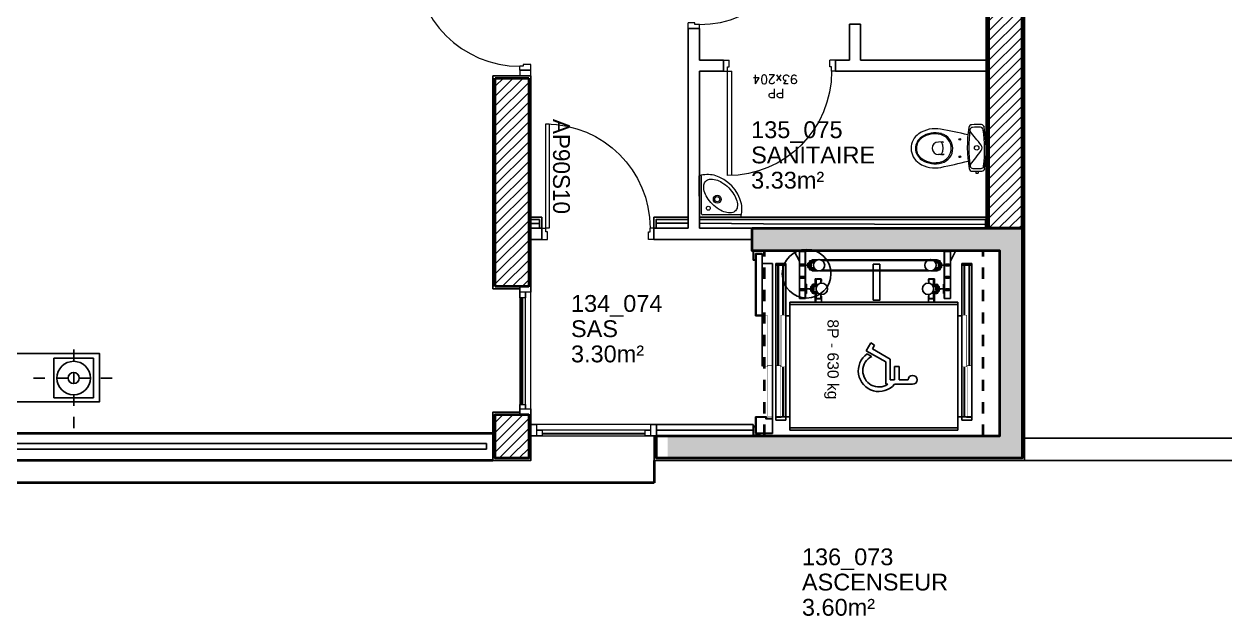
# Model space of a CAD drawing. Header units: millimetres. Extents: x -11 to 211, y -5 to 120.
# Drawn here: x 128.77 to 139.48, y 71.54 to 76.82 of the extents above; entities that cross this region are included whole.
import ezdxf
from ezdxf.enums import TextEntityAlignment as Align

# ---------------------------------------------------------------- set-up
doc = ezdxf.new("R2010")
doc.units = ezdxf.units.MM
doc.header["$LTSCALE"] = 0.1
doc.header["$MEASUREMENT"] = 0
for name, pattern in [('APD-RDC$0$CACHE2', [0.1875, 0.125, -0.0625]), ('AXES2', [1.125, 0.75, -0.125, 0.125, -0.125]), ('CONTINU', [0]), ('CONTINUA', [0])]:
    doc.linetypes.add(name, pattern=pattern)
doc.layers.get('0').update_dxf_attribs({"linetype": 'CONTINUOUS'})
for name, color, linetype in [('A-CIRC-VER', 32, 'CONTINUOUS'), ('A-FINITION-C', 7, 'CONTINUOUS'), ('A-METALLERIE', 24, 'CONTINUOUS'), ('A-SOL-V', 33, 'CONTINUOUS'), ('A-TRAME2', 224, 'AXES2'), ('A_ACCÈS', 7, 'CONTINUOUS'), ('A_ATTR_PORTE', 7, 'CONTINUOUS'), ('A_EQPM', 8, 'CONTINUOUS'), ('A_Etiqu_Local', 8, 'CONTINUOUS'), ('A_HACH_STRUC', 7, 'CONTINUOUS'), ('A_MUR_CLOIS', 7, 'CONTINU'), ('COTAS', 7, 'CONTINUA'), ('DIBUJO', 3, 'CONTINUA'), ('PLAN01', 7, 'CONTINUOUS')]:
    doc.layers.add(name, color=color, linetype=linetype)
for name, color, linetype, lineweight in [('A_CHASS', 4, 'CONTINU', 0), ('A_MURS_STRU', 7, 'CONTINU', 40), ('A_PORTE', 8, 'CONTINU', 0), ('A_SANI', 5, 'CONTINU', 0)]:
    doc.layers.add(name, color=color, linetype=linetype, lineweight=lineweight)
doc.styles.add('APD-RDC$0$Standard', font='arial.ttf')
doc.styles.add('Attribut', font='arial.ttf')
doc.styles.add('ROMANS8', font='romans8', dxfattribs={"height": 10})

# ---------------------------------------------------------------- blocks, each defined once
blk = doc.blocks.new('A$C50D95CFC')
for p, q in [((0, 0), (37, 0)), ((0, -37), (0, 0)), ((2, -37), (2, -3)), ((3, -2), (37, -2))]:
    blk.add_line(p, q)
blk.add_lwpolyline([(32.2, -5.7, -0.163539), (33.8, -9, -0.105918), (33.4, -14.7, -0.069511), (30.9, -20.2, -0.055728), (26.2, -26.2, -0.055728), (20.2, -30.9, -0.069511), (14.7, -33.4, -0.105918), (9, -33.8, -0.163539), (5.7, -32.2, -0.163539), (4, -28.8, -0.105918), (4.4, -23.2, -0.069511), (6.9, -17.6, -0.055728), (11.7, -11.7, -0.055728), (17.6, -6.9, -0.069511), (23.2, -4.4, -0.105918), (28.8, -4, -0.163539)], format="xyb", close=True)
for centre, radius in [((8, -8), 1.75), ((16, -16), 3.5), ((16, -16), 2.3)]:
    blk.add_circle(centre, radius)
for centre, radius, start, end in [((3, -3), 1, 90, 180), ((11, -7.3), 27, 347.2443, 15.6863), ((4.1, -4), 34.5, 283.1081, 344.428), ((7.3, -11), 27, 254.3137, 279.8616)]:
    blk.add_arc(centre, radius, start, end)
blk = doc.blocks.new('AP90S10')
for p, q in [((-0.035, 0.93), (-0.065, 0.93)), ((-0.065, 0.93), (-0.065, 0)), ((-0.035, 0), (-0.035, 0.93)), ((-1, 0), (-0.965, 0)), ((-1, 0), (-1, -0.1)), ((-0.965, -0.03), (-0.965, 0)), ((-0.065, 0), (-0.035, 0)), ((-0.035, -0.03), (-0.035, 0)), ((0, 0), (-0.035, 0)), ((0, 0), (0, -0.1)), ((-1, -0.1), (-0.95, -0.1)), ((-0.95, -0.03), (-0.965, -0.03)), ((-0.95, -0.1), (-0.95, -0.03)), ((-0.05, -0.03), (-0.035, -0.03)), ((-0.05, -0.1), (-0.05, -0.03)), ((0, -0.1), (-0.05, -0.1))]:
    blk.add_line(p, q)
blk.add_arc((-0.035, 0), 0.93, 90, 180)
blk = doc.blocks.new('APV100G')
blk.add_line((5, 15), (5, 98))
for points in [[(3.5, 103), (6.5, 103), (6.5, 98), (3.5, 98)], [(3.5, 15), (6.5, 15), (6.5, 10), (3.5, 10)]]:
    blk.add_lwpolyline(points, close=True)
ref = blk.add_blockref('AP90S10', (0, 10), dxfattribs=dict(xscale=-100, yscale=100, zscale=100, rotation=5.395683899678261e-11))
ref.add_attrib('CODE', 'AP90S10', (25, 20), dxfattribs={"layer": 'A_ATTR_PORTE', "height": 15, "rotation": 90, "flags": 4})
blk = doc.blocks.new('A_Etiqu_Local')
at = {"style": 'Attribut', "flags": 1}
for tag, p in [('CODE_HOPITAL', (-0.446, 1.632)), ('CODE_SITE', (-0.446, 1.407)), ('CODE_BATIMENT', (-0.446, 1.182)), ('CODE_SECTEUR', (-0.446, 0.957)), ('CODE_ETAGE', (-0.446, 0.732)), ('NOM_NORMALISE', (-0.446, -0.843)), ('SECTEUR_ACTIVITE', (-0.446, -1.068)), ('SOUS_SECTEUR_ACTIVITE', (-0.446, -1.293)), ('VOLUME', (-0.446, -1.518)), ('SERVICE', (-0.446, -1.743)), ('CODE_UG', (-0.446, -1.968)), ('CODE_UA', (-0.446, -2.193)), ('CODE_POLE', (-0.446, -2.418)), ('OCCUPANT_EXTERNE', (-0.446, -2.643)), ('DISPONIBILITE', (-0.446, -2.868)), ('ACCES_HANDICAPES', (-0.446, -3.093)), ('NATURE_SOL', (-0.446, -3.318)), ('RISQUE_LABORATOIRE', (-0.446, -3.543)), ('AMIANTE', (-0.446, -3.768))]:
    blk.add_attdef(tag, p, '', height=0.15, dxfattribs=at)
at = {"layer": 'A_Etiqu_Local', "style": 'Attribut'}
for tag, p in [('CODE_PIECE', (-0.446, 0.282)), ('NOM_USAGE', (-0.446, 0.057)), ('SURFACE', (-0.446, -0.168))]:
    blk.add_attdef(tag, p, '', height=0.15, dxfattribs=at)
blk = doc.blocks.new('ACEITERC')
for p, q in [((-39, 44), (-39, 9)), ((-39, 20), (-22, 20)), ((-37, 11), (-22, 19)), ((-32, 37), (-32, 32)), ((-22, -19), (-22, 31)), ((-13, -19), (-13, 6)), ((-13, 6), (13, 6)), ((-5, 0), (0, 0)), ((-5, -23), (-5, 0)), ((5, 0), (0, 0)), ((5, -23), (5, 0)), ((13, -19), (13, 6)), ((22, -19), (22, 31)), ((22, 20), (39, 20)), ((37, 11), (22, 19)), ((31, 37), (31, 32)), ((39, 9), (39, 44)), ((-39, -4), (-39, -10)), ((-39, -10), (-36, -10)), ((-38, -5), (-22, -19)), ((-36, -7), (-36, -10)), ((-22, -19), (-13, -19)), ((-20, -19), (-20, -23)), ((-20, -23), (-5, -23)), ((20, -23), (5, -23)), ((13, -19), (22, -19)), ((20, -19), (20, -23)), ((38, -5), (22, -19)), ((36, -7), (36, -10)), ((36, -10), (39, -10)), ((39, -10), (39, -4))]:
    blk.add_line(p, q)
for centre in [(-32, 1), (31, 1)]:
    blk.add_circle(centre, 3)
for centre, radius, start, end in [((-32, 3), 9.83, 124.0505, 230.8458), ((-25, 32), 6.5, 180, 292.6199), ((25, 32), 6.5, 247.3801, 0), ((31, 3), 9.83, 309.1542, 55.9495)]:
    blk.add_arc(centre, radius, start, end)
at = {"layer": 'COTAS'}
blk.add_circle((0, 76), 50.6, dxfattribs=at)
blk = doc.blocks.new('BATI-10')
for p, q in [((0, 0.1), (0, 0)), ((0, 0.1), (0.035, 0.1)), ((0, 0), (0.05, 0)), ((0.035, 0.1), (0.035, 0.06)), ((0.035, 0.06), (0.05, 0.06)), ((0.05, 0.06), (0.05, 0))]:
    blk.add_line(p, q)
blk = doc.blocks.new('P90-bt10')
for p, q in [((0.035, 1.03), (0.035, 0.1)), ((0.075, 1.029), (0.075, 0.1)), ((0.035, 0.1), (0.075, 0.1))]:
    blk.add_line(p, q)
blk.add_arc((0.035, 0.1), 0.93, 0, 90)
blk.add_blockref('BATI-10', (0, 0))
at = {"xscale": -1}
blk.add_blockref('BATI-10', (1, 0), dxfattribs=at)
at = {"style": 'ROMANS8'}
for tag, p in [('DEF', (0.47, 0.256)), ('DIM', (0.461, 0.134))]:
    blk.add_attdef(tag, text='', height=0.08, dxfattribs=at).set_placement(p, align=Align.CENTER)

msp = doc.modelspace()

# ---------------------------------------------------------------- hatches: boundary and pattern name
at = {"layer": 'A_HACH_STRUC'}
h = msp.add_hatch(dxfattribs=at)
h.set_pattern_fill('ANSI31', color=8, scale=0.5, angle=359.76959, style=0)
h.paths.add_polyline_path([(137.369, 78.73), (137.669, 78.73), (137.669, 74.998), (137.369, 74.998)])
h = msp.add_hatch(dxfattribs=at)
h.set_pattern_fill('ANSI31', color=8, scale=0.5, angle=359.76959, style=0)
h.paths.add_polyline_path([(133.118, 76.338), (132.968, 76.338), (132.968, 74.948), (133.118, 74.948)])
h.paths.add_polyline_path([(133.268, 76.338), (133.118, 76.338), (133.118, 74.948), (133.268, 74.948)])
h.paths.add_polyline_path([(133.268, 74.948), (133.118, 74.948), (133.118, 74.479), (133.268, 74.479)])
h.paths.add_polyline_path([(133.118, 74.948), (132.968, 74.948), (132.968, 74.479), (133.118, 74.479)])
h = msp.add_hatch(dxfattribs=at)
h.set_pattern_fill('AR-CONC', color=8, scale=0.017, angle=359.0259, style=0)
h.set_pattern_definition([(50, (59.85347, -126.78309), (0.12193423, -0.010667863), [0.01275, -0.14025]), (355, (59.85347, -126.78309), (-0.02358773, 0.12787266), [0.0102, -0.1122]), (100.4514, (59.86363, -126.78398), (0.098346595, 0.11720472), [0.01083583, -0.11919416]), (46.1842, (59.85347, -126.74909), (0.18143098, -0.02813823), [0.019125, -0.210375]), (96.6356, (59.86859, -126.75144), (0.15889266, 0.16560004), [0.01625375, -0.17879121]), (351.1842, (59.85347, -126.7491), (0.15889253, 0.16560016), [0.0153, -0.1683]), (21, (59.87047, -126.75759), (0.1014742, -0.06844521), [0.01275, -0.14025]), (326, (59.87047, -126.75759), (0.04136361, 0.12327551), [0.0102, -0.1122]), (71.4514, (59.87892, -126.7633), (0.14283785, 0.054830184), [0.01083583, -0.11919416]), (37.5, (59.853467, -126.78309), (0.002067175, 0.056591955), [0, -0.11084, 0, -0.1139, 0, -0.112625]), (7.5, (59.853467, -126.78309), (0.044721821, 0.067049991), [0, -0.06494, 0, -0.10829, 0, -0.042925]), (327.5, (59.815557, -126.78309), (0.090749814, -0.003834328), [0, -0.0425, 0, -0.1326, 0, -0.17595]), (317.5, (59.79856, -126.78309), (0.09914165, 0.017017847), [0, -0.05525, 0, -0.08806, 0, -0.12495])])
h.paths.add_polyline_path([(135.261, 74.998), (137.669, 74.998), (137.669, 72.948), (134.508, 72.948), (134.508, 73.148), (137.469, 73.148), (137.469, 74.798), (135.261, 74.798)])
h = msp.add_hatch(dxfattribs=at)
h.set_pattern_fill('ANSI31', color=8, scale=0.5, angle=-0.9741, style=0)
h.set_pattern_definition([(45, (321.90145, 63.67961), (-0.044194174, 0.044194174), [])])
h.paths.add_polyline_path([(133.268, 73.339), (133.118, 73.339), (133.118, 73.048), (133.268, 73.048)])
h.paths.add_polyline_path([(133.118, 73.339), (132.968, 73.339), (132.968, 73.048), (133.118, 73.048)])
h.paths.add_polyline_path([(133.118, 73.048), (132.968, 73.048), (132.968, 72.948), (133.118, 72.948)])
h.paths.add_polyline_path([(133.268, 73.048), (133.118, 73.048), (133.118, 72.948), (133.268, 72.948)])

# ---------------------------------------------------------------- linework, layer by layer
at = {"layer": 'A-CIRC-VER', "color": 8}
for p, q in [((136.833, 74.798), (136.741, 74.798)), ((135.269, 73.233), (135.269, 73.148))]:
    msp.add_line(p, q, dxfattribs=at)
at = {"layer": 'A-FINITION-C', "color": 8}
for p, q in [((137.689, 72.928), (137.689, 78.75)), ((132.948, 76.358), (133.288, 76.358)), ((132.948, 74.459), (132.948, 76.358)), ((133.288, 76.358), (133.288, 74.479)), ((133.385, 75.098), (133.288, 75.098)), ((133.385, 74.998), (133.385, 75.098)), ((134.385, 75.098), (134.69, 75.098)), ((134.385, 74.998), (134.385, 75.098)), ((134.79, 75.098), (135.361, 75.098)), ((135.361, 75.098), (137.349, 75.098)), ((133.385, 74.998), (133.288, 74.998)), ((133.188, 74.459), (132.948, 74.459)), ((134.388, 72.928), (134.388, 73.148)), ((137.689, 72.928), (134.388, 72.928))]:
    msp.add_line(p, q, dxfattribs=at)
for points in [[(137.349, 78.73), (137.349, 74.998)], [(133.288, 73.339), (133.288, 72.928), (132.948, 72.928), (132.948, 73.359), (133.188, 73.359)]]:
    msp.add_lwpolyline(points, dxfattribs=at)
at = {"layer": 'A-METALLERIE', "color": 8}
for p, q in [((115.885, 73.079), (132.89, 73.079)), ((132.89, 73.079), (132.89, 73.029)), ((115.885, 73.029), (132.89, 73.029))]:
    msp.add_line(p, q, dxfattribs=at)
for radius in [0.149, 0.05]:
    msp.add_circle((129.209, 73.663), radius, dxfattribs=at)
at = {"layer": 'A-SOL-V', "color": 8}
for points in [[(145.075, 74.997), (139.78, 74.998), (139.78, 73.128), (137.689, 73.128)], [(145.075, 74.798), (139.98, 74.798), (139.98, 72.928), (137.689, 72.928)]]:
    msp.add_lwpolyline(points, dxfattribs=at)
msp.add_lwpolyline([(129.385, 73.487), (129.033, 73.487), (129.033, 73.839), (129.385, 73.839)], close=True, dxfattribs=at)
at = {"layer": 'A-TRAME2', "color": 8, "linetype": 'AXES2', "ltscale": 0.1}
for p, q in [((129.211, 73.916), (129.211, 73.217)), ((128.852, 73.663), (129.628, 73.663))]:
    msp.add_line(p, q, dxfattribs=at)
at = {"layer": 'A_ACCÈS', "color": 8}
for p, q in [((135.269, 74.713), (135.269, 74.798)), ((135.334, 74.793), (135.274, 74.793)), ((135.274, 74.718), (135.274, 74.793)), ((135.351, 74.773), (135.291, 74.773)), ((135.291, 74.773), (135.291, 74.218)), ((135.334, 74.793), (135.334, 74.798)), ((135.351, 73.768), (135.351, 74.773)), ((135.738, 74.791), (135.683, 74.791)), ((135.683, 74.371), (135.683, 74.791)), ((135.686, 74.791), (135.686, 74.793)), ((135.702, 74.793), (135.702, 74.791)), ((135.72, 74.791), (135.72, 74.793)), ((135.734, 74.371), (135.734, 74.791)), ((135.738, 74.371), (135.738, 74.791)), ((136.974, 74.791), (137.029, 74.791)), ((136.974, 74.371), (136.974, 74.791)), ((136.978, 74.371), (136.978, 74.791)), ((137.026, 74.791), (137.026, 74.793)), ((137.029, 74.371), (137.029, 74.791)), ((135.291, 74.713), (135.269, 74.713)), ((135.291, 74.718), (135.274, 74.718)), ((135.351, 74.768), (135.296, 74.768)), ((135.296, 74.768), (135.296, 74.223)), ((135.351, 74.683), (135.441, 74.683)), ((135.441, 74.683), (135.441, 73.168)), ((135.471, 74.683), (135.561, 74.683)), ((135.471, 73.288), (135.471, 74.683)), ((135.491, 73.773), (135.491, 74.668)), ((135.495, 73.773), (135.495, 74.668)), ((135.536, 74.223), (135.536, 74.668)), ((135.54, 74.223), (135.54, 74.668)), ((135.561, 74.683), (135.561, 73.288)), ((135.737, 74.668), (135.782, 74.668)), ((135.789, 74.708), (135.796, 74.718)), ((135.796, 74.707), (135.796, 74.718)), ((135.796, 74.718), (135.851, 74.718)), ((135.802, 74.707), (135.802, 74.712)), ((135.802, 74.712), (135.833, 74.712)), ((135.866, 74.718), (136.914, 74.718)), ((135.883, 74.712), (136.914, 74.712)), ((136.908, 74.707), (136.908, 74.712)), ((136.914, 74.707), (136.914, 74.718)), ((136.921, 74.708), (136.914, 74.718)), ((136.973, 74.668), (136.928, 74.668)), ((137.221, 74.683), (137.131, 74.683)), ((137.131, 74.683), (137.131, 73.288)), ((137.151, 74.223), (137.151, 74.668)), ((137.155, 74.223), (137.155, 74.668)), ((137.196, 73.773), (137.196, 74.668)), ((137.2, 73.773), (137.2, 74.668)), ((137.221, 73.288), (137.221, 74.683)), ((135.789, 74.628), (135.796, 74.618)), ((135.796, 74.618), (135.796, 74.629)), ((135.796, 74.618), (135.851, 74.618)), ((135.802, 74.624), (135.802, 74.629)), ((135.802, 74.624), (135.833, 74.624)), ((135.866, 74.618), (136.844, 74.618)), ((135.883, 74.624), (136.827, 74.624)), ((136.914, 74.618), (136.859, 74.618)), ((136.908, 74.624), (136.877, 74.624)), ((136.908, 74.624), (136.908, 74.629)), ((136.914, 74.618), (136.914, 74.629)), ((136.921, 74.628), (136.914, 74.618)), ((135.745, 74.417), (135.745, 74.499)), ((135.745, 74.458), (135.772, 74.458)), ((135.772, 74.454), (135.772, 74.463)), ((135.772, 74.454), (135.806, 74.454)), ((135.824, 74.548), (135.824, 74.497)), ((135.824, 74.548), (135.829, 74.548)), ((135.829, 74.548), (135.829, 74.497)), ((135.833, 74.54), (135.833, 74.497)), ((135.837, 74.548), (135.871, 74.548)), ((135.837, 74.544), (135.871, 74.544)), ((135.875, 74.54), (135.875, 74.508)), ((135.875, 74.523), (135.879, 74.523)), ((135.879, 74.54), (135.879, 74.523)), ((136.833, 74.54), (136.833, 74.523)), ((136.837, 74.523), (136.833, 74.523)), ((136.837, 74.54), (136.837, 74.508)), ((136.875, 74.548), (136.841, 74.548)), ((136.875, 74.544), (136.841, 74.544)), ((136.879, 74.54), (136.879, 74.497)), ((136.888, 74.548), (136.883, 74.548)), ((136.883, 74.548), (136.883, 74.497)), ((136.888, 74.548), (136.888, 74.497)), ((136.94, 74.454), (136.906, 74.454)), ((136.94, 74.454), (136.94, 74.463)), ((136.967, 74.458), (136.94, 74.458)), ((136.967, 74.417), (136.967, 74.499)), ((136.974, 74.499), (136.967, 74.499)), ((135.683, 74.371), (135.738, 74.371)), ((135.824, 74.419), (135.824, 74.338)), ((135.829, 74.419), (135.829, 74.338)), ((135.829, 74.368), (135.879, 74.368)), ((135.833, 74.419), (135.833, 74.376)), ((135.837, 74.372), (135.871, 74.372)), ((135.875, 74.408), (135.875, 74.376)), ((135.875, 74.393), (135.879, 74.393)), ((135.879, 74.393), (135.879, 74.376)), ((135.879, 74.368), (135.879, 74.338)), ((136.837, 74.393), (136.833, 74.393)), ((136.833, 74.393), (136.833, 74.376)), ((136.883, 74.368), (136.833, 74.368)), ((136.833, 74.368), (136.833, 74.338)), ((136.837, 74.408), (136.837, 74.376)), ((136.875, 74.372), (136.841, 74.372)), ((136.879, 74.419), (136.879, 74.376)), ((136.883, 74.419), (136.883, 74.338)), ((136.888, 74.419), (136.888, 74.338)), ((137.029, 74.371), (136.974, 74.371)), ((135.596, 73.198), (135.596, 74.338)), ((137.096, 74.338), (135.596, 74.338)), ((135.596, 74.318), (137.096, 74.318)), ((137.096, 73.198), (137.096, 74.338)), ((135.351, 74.218), (135.291, 74.218)), ((135.351, 74.223), (135.296, 74.223)), ((135.561, 74.218), (135.596, 74.218)), ((137.131, 74.218), (137.096, 74.218)), ((136.279, 73.907), (136.319, 73.976)), ((136.319, 73.976), (136.353, 73.956)), ((136.333, 73.922), (136.353, 73.956)), ((136.492, 73.83), (136.333, 73.922)), ((136.452, 73.807), (136.279, 73.907)), ((136.327, 73.856), (136.287, 73.879)), ((136.492, 73.647), (136.492, 73.83)), ((135.536, 73.318), (135.536, 73.763)), ((135.54, 73.318), (135.54, 73.763)), ((136.452, 73.607), (136.452, 73.807)), ((136.532, 73.647), (136.532, 73.767)), ((136.532, 73.767), (136.572, 73.767)), ((136.572, 73.647), (136.572, 73.767)), ((137.151, 73.318), (137.151, 73.763)), ((137.155, 73.318), (137.155, 73.763)), ((136.452, 73.607), (136.472, 73.607)), ((136.492, 73.647), (136.532, 73.647)), ((136.532, 73.607), (136.692, 73.607)), ((136.572, 73.647), (136.652, 73.647)), ((135.389, 73.318), (135.291, 73.318)), ((135.291, 73.318), (135.291, 73.168)), ((135.296, 73.313), (135.296, 73.173)), ((135.471, 73.313), (135.52, 73.313)), ((135.561, 73.288), (135.471, 73.288)), ((135.52, 73.313), (135.52, 73.318)), ((135.52, 73.318), (135.596, 73.318)), ((137.096, 73.318), (137.172, 73.318)), ((137.131, 73.288), (137.221, 73.288)), ((137.172, 73.313), (137.172, 73.318)), ((137.221, 73.313), (137.172, 73.313)), ((135.291, 73.233), (135.269, 73.233)), ((135.291, 73.228), (135.274, 73.228)), ((135.274, 73.228), (135.274, 73.153)), ((135.441, 73.168), (135.291, 73.168)), ((135.441, 73.173), (135.296, 73.173)), ((137.096, 73.218), (135.596, 73.218)), ((135.596, 73.198), (137.096, 73.198)), ((135.334, 73.153), (135.274, 73.153))]:
    msp.add_line(p, q, dxfattribs=at)
at = {"layer": 'A_ACCÈS', "color": 8, "linetype": 'Continuous'}
for p, q in [((135.561, 74.668), (135.471, 74.668)), ((137.131, 74.668), (137.221, 74.668))]:
    msp.add_line(p, q, dxfattribs=at)
at = {"layer": 'A_ACCÈS', "color": 8}
for points in [[(135.866, 74.793), (135.866, 74.798), (135.636, 74.798), (135.636, 74.793), (135.866, 74.793)], [(135.636, 74.793), (135.683, 74.706)], [(137.076, 74.793), (136.846, 74.793), (136.846, 74.798), (137.076, 74.798), (137.076, 74.793)], [(137.076, 74.793), (137.029, 74.706)], [(135.296, 73.313), (135.384, 73.313), (135.384, 73.298), (135.441, 73.298)], [(135.441, 73.303), (135.389, 73.303), (135.389, 73.318)]]:
    msp.add_lwpolyline(points, dxfattribs=at)
for points in [[(135.722, 74.677), (135.694, 74.677, 1), (135.694, 74.664), (135.722, 74.664, 1)], [(136.99, 74.677), (137.018, 74.677, -1), (137.018, 74.664), (136.99, 74.664, -1)], [(135.722, 74.567), (135.694, 74.567, 1), (135.694, 74.554), (135.722, 74.554, 1)], [(136.99, 74.567), (137.018, 74.567, -1), (137.018, 74.554), (136.99, 74.554, -1)], [(135.722, 74.457), (135.694, 74.457, 1), (135.694, 74.444), (135.722, 74.444, 1)], [(136.99, 74.457), (137.018, 74.457, -1), (137.018, 74.444), (136.99, 74.444, -1)]]:
    msp.add_lwpolyline(points, format="xyb", close=True, dxfattribs=at)
msp.add_lwpolyline([(136.401, 74.678), (136.341, 74.678), (136.341, 74.358), (136.401, 74.358)], close=True, dxfattribs=at)
at = {"layer": 'A_ACCÈS', "color": 8, "const_width": 0.004}
for points in [[(135.394, 74.223), (135.394, 73.763), (135.356, 73.763), (135.356, 74.223), (135.394, 74.223)], [(135.518, 74.223), (135.518, 73.763), (135.559, 73.763), (135.559, 74.223), (135.518, 74.223)], [(137.174, 74.223), (137.174, 73.763), (137.133, 73.763), (137.133, 74.223), (137.174, 74.223)], [(135.436, 73.773), (135.398, 73.773), (135.398, 73.323), (135.436, 73.323), (135.436, 73.773)], [(135.476, 73.773), (135.514, 73.773), (135.514, 73.323), (135.476, 73.323), (135.476, 73.773)], [(137.216, 73.773), (137.178, 73.773), (137.178, 73.323), (137.216, 73.323), (137.216, 73.773)]]:
    msp.add_lwpolyline(points, dxfattribs=at)
at = {"layer": 'A_ACCÈS', "color": 8}
for centre, radius, start, end in [((135.837, 74.54), 0.008, 90, 180), ((135.837, 74.54), 0.004, 90, 180), ((135.871, 74.54), 0.008, 0, 90), ((135.871, 74.54), 0.004, 0, 90), ((136.841, 74.54), 0.008, 90, 180), ((136.841, 74.54), 0.004, 90, 180), ((136.875, 74.54), 0.008, 0, 90), ((136.875, 74.54), 0.004, 0, 90), ((135.837, 74.376), 0.008, 180, 270), ((135.837, 74.376), 0.004, 180, 270), ((135.871, 74.376), 0.004, 270, 0), ((135.871, 74.376), 0.008, 270, 0), ((136.841, 74.376), 0.008, 180, 270), ((136.841, 74.376), 0.004, 180, 270), ((136.875, 74.376), 0.008, 270, 0), ((136.875, 74.376), 0.004, 270, 0), ((136.392, 73.727), 0.184, 124.5345, 319.3987), ((136.392, 73.727), 0.144, 116.6961, 303.7904), ((136.692, 73.647), 0.04, 270, 180)]:
    msp.add_arc(centre, radius, start, end, dxfattribs=at)
for points in [[(135.738, 74.417), (135.745, 74.417), (135.738, 74.499), (135.745, 74.499)], [(135.745, 74.456), (135.779, 74.456), (135.745, 74.46), (135.779, 74.46)], [(135.772, 74.454), (135.806, 74.454), (135.772, 74.463), (135.806, 74.463)], [(136.94, 74.454), (136.906, 74.454), (136.94, 74.463), (136.906, 74.463)], [(136.967, 74.456), (136.933, 74.456), (136.967, 74.46), (136.933, 74.46)], [(136.974, 74.417), (136.967, 74.417), (136.974, 74.499), (136.967, 74.499)]]:
    msp.add_solid(points, dxfattribs=at)
for points in [[(135.743, 74.691), (135.737, 74.691), (135.743, 74.646), (135.737, 74.646)], [(135.782, 74.666), (135.782, 74.671), (135.743, 74.666), (135.743, 74.671)], [(136.928, 74.666), (136.928, 74.671), (136.967, 74.666), (136.967, 74.671)], [(136.967, 74.691), (136.973, 74.691), (136.967, 74.646), (136.973, 74.646)]]:
    msp.add_trace(points, dxfattribs=at)
at = {"layer": 'A_CHASS', "color": 8}
for p, q in [((133.188, 73.339), (133.188, 73.427)), ((133.388, 73.148), (133.288, 73.148))]:
    msp.add_line(p, q, dxfattribs=at)
for points in [[(133.188, 76.408), (133.188, 76.358), (133.288, 76.358), (133.288, 76.408)], [(133.288, 73.339), (133.288, 74.479), (133.188, 74.479), (133.188, 73.339)]]:
    msp.add_lwpolyline(points, close=True, dxfattribs=at)
for points in [[(133.288, 74.479), (133.288, 74.429), (133.188, 74.429)], [(133.188, 74.379), (133.188, 74.479)], [(133.238, 74.429), (133.238, 74.379), (133.188, 74.379)], [(133.188, 74.429), (133.188, 73.389)], [(133.203, 73.427), (133.203, 74.379)], [(133.213, 74.379), (133.213, 73.427)], [(133.238, 73.389), (133.238, 74.429)], [(133.188, 73.427), (133.238, 73.427), (133.238, 73.389)], [(133.188, 73.389), (133.288, 73.389), (133.288, 73.339)], [(134.408, 73.248), (133.288, 73.248), (133.288, 73.148), (134.408, 73.148)], [(133.288, 73.248), (133.338, 73.248), (133.338, 73.148)], [(133.338, 73.198), (133.388, 73.198), (133.388, 73.148)], [(134.358, 73.198), (133.338, 73.198)], [(133.388, 73.173), (134.308, 73.173)], [(134.408, 73.148), (134.308, 73.148), (134.308, 73.198), (134.358, 73.198)], [(134.358, 73.148), (134.358, 73.248), (134.408, 73.248), (134.408, 73.148)], [(133.338, 73.148), (134.358, 73.148)], [(134.308, 73.163), (133.388, 73.163)]]:
    msp.add_lwpolyline(points, dxfattribs=at)
at = {"layer": 'A_EQPM', "color": 8}
msp.add_lwpolyline([(128.022, 73.883), (129.438, 73.883), (129.438, 73.45), (128.022, 73.45)], close=True, dxfattribs=at)
at = {"layer": 'A_MUR_CLOIS', "color": 8}
for p, q in [((136.128, 76.498), (136.128, 76.819)), ((136.128, 76.819), (136.228, 76.819)), ((136.228, 76.498), (136.228, 76.819)), ((134.69, 76.78), (134.79, 76.78)), ((134.69, 76.78), (134.69, 74.998)), ((134.79, 76.498), (134.79, 76.78)), ((134.79, 76.498), (135.005, 76.498)), ((135.005, 76.498), (135.005, 76.398)), ((136.005, 76.498), (136.128, 76.498)), ((136.005, 76.498), (136.005, 76.398)), ((136.228, 76.498), (137.349, 76.498)), ((135.005, 76.398), (134.79, 76.398)), ((134.79, 74.998), (134.79, 76.398)), ((137.349, 76.398), (136.005, 76.398)), ((133.365, 75.078), (133.288, 75.078)), ((133.365, 74.998), (133.365, 75.078)), ((134.69, 74.998), (134.385, 74.998)), ((134.385, 74.898), (134.385, 74.998)), ((135.266, 74.998), (134.79, 74.998)), ((135.266, 74.898), (134.385, 74.898)), ((134.408, 73.148), (134.408, 73.248)), ((134.408, 73.248), (135.269, 73.248)), ((135.269, 73.148), (135.269, 73.248))]:
    msp.add_line(p, q, dxfattribs=at)
at = {"layer": 'A_MUR_CLOIS', "color": 8, "ltscale": 0.08}
for p, q in [((133.365, 75.04), (133.288, 75.04)), ((134.405, 75.045), (134.69, 75.044)), ((134.79, 75.044), (135.361, 75.039)), ((135.361, 75.039), (137.341, 75.032))]:
    msp.add_line(p, q, dxfattribs=at)
at = {"layer": 'A_MUR_CLOIS', "color": 8, "ltscale": 0.1}
msp.add_line((134.408, 73.198), (135.274, 73.198), dxfattribs=at)
at = {"layer": 'A_MUR_CLOIS', "color": 8}
msp.add_lwpolyline([(133.385, 74.898), (133.288, 74.898), (133.288, 74.998), (133.385, 74.998)], close=True, dxfattribs=at)
for points in [[(134.405, 74.998), (134.405, 75.078), (134.69, 75.078)], [(134.79, 75.078), (135.361, 75.078)], [(135.361, 75.078), (137.341, 75.078), (137.341, 74.998), (135.361, 74.998)]]:
    msp.add_lwpolyline(points, dxfattribs=at)
at = {"layer": 'A_MURS_STRU', "color": 8}
for p, q in [((137.669, 78.73), (137.669, 72.948)), ((132.968, 74.479), (132.968, 76.338)), ((132.968, 76.338), (133.268, 76.338)), ((133.268, 76.338), (133.268, 74.479)), ((135.261, 74.998), (137.669, 74.998)), ((137.469, 73.148), (137.469, 74.798)), ((133.268, 74.479), (132.968, 74.479)), ((132.948, 73.168), (115.885, 73.168)), ((134.408, 72.948), (134.408, 73.148)), ((132.948, 72.928), (115.645, 72.928)), ((134.388, 72.928), (134.388, 72.728)), ((134.388, 72.728), (115.445, 72.728))]:
    msp.add_line(p, q, dxfattribs=at)
at = {"layer": 'A_MURS_STRU', "color": 8, "linetype": 'APD-RDC$0$CACHE2', "ltscale": 0.5}
for p, q in [((135.371, 73.148), (135.371, 74.798)), ((137.321, 73.148), (137.321, 74.798))]:
    msp.add_line(p, q, dxfattribs=at)
at = {"layer": 'A_MURS_STRU', "color": 8}
for points in [[(137.369, 74.998), (137.669, 74.998), (137.669, 78.73), (137.369, 78.73), (137.369, 74.998)], [(137.669, 74.998), (137.369, 74.998), (137.369, 78.73)], [(133.268, 73.339), (133.268, 72.948), (132.968, 72.948), (132.968, 73.339), (133.268, 73.339)]]:
    msp.add_lwpolyline(points, dxfattribs=at)
msp.add_lwpolyline([(135.261, 74.998), (137.669, 74.998), (137.669, 72.948), (134.408, 72.948), (134.408, 73.148), (137.469, 73.148), (137.469, 74.798), (135.261, 74.798)], close=True, dxfattribs=at)
at = {"layer": 'A_SANI', "color": 8}
for p, q in [((136.955, 75.768), (136.923, 75.767)), ((136.956, 75.656), (136.924, 75.655)), ((137.256, 75.506), (137.257, 75.489)), ((137.257, 75.489), (137.277, 75.489)), ((137.276, 75.506), (137.277, 75.489))]:
    msp.add_line(p, q, dxfattribs=at)
for centre, radius in [((137.113, 75.791), 0.0075), ((137.114, 75.636), 0.0075), ((137.264, 75.715), 0.02)]:
    msp.add_circle(centre, radius, dxfattribs=at)
for centre, radius, start, end in [((136.894, 75.626), 0.26, 79.5586, 124.1195), ((136.894, 75.629), 0.22, 75.3484, 124.3402), ((136.035, 70.965), 5, 76.7044, 79.5586), ((138.276, 75.725), 1.096, 170.9222, 190.222), ((138.276, 75.725), 1.083, 171.9447, 189.1907), ((137.222, 75.893), 0.0285, 93.7977, 170.9222), ((137.228, 75.873), 0.025, 93.3734, 171.9447), ((133.342, 72.688), 5, 37.6117, 39.4174), ((137.27, 75.17), 0.753, 87.3267, 93.7932), ((137.27, 75.17), 0.729, 87.7509, 93.3734), ((137.297, 75.874), 0.025, 9.1797, 87.7509), ((137.304, 75.894), 0.0285, 10.2022, 87.3267), ((136.252, 75.705), 1.083, 351.9447, 9.1567), ((136.252, 75.705), 1.096, 350.9222, 10.188), ((136.837, 75.711), 0.158, 124.1195, 237.0326), ((136.839, 75.711), 0.121, 124.3402, 236.8035), ((136.839, 75.711), 0.113, 124.3402, 236.8035), ((136.891, 75.635), 0.205, 75.3484, 124.3402), ((136.923, 75.711), 0.0561, 90.5622, 270.5622), ((136.911, 75.711), 0.126, 285.7759, 75.3333), ((136.943, 75.758), 0.01, 25.2254, 90.5622), ((136.916, 75.711), 0.135, 285.7759, 75.3333), ((136.843, 75.711), 0.121, 335.8989, 25.1995), ((136.955, 75.738), 0.03, 55.2804, 90.5622), ((137.272, 75.715), 0.04, 322.6098, 38.4921), ((136.944, 75.665), 0.01, 270.5622, 335.8989), ((136.955, 75.686), 0.03, 270.5622, 305.844), ((133.284, 78.664), 5, 321.7069, 323.5127), ((136.892, 75.796), 0.26, 237.0049, 281.5657), ((136.893, 75.793), 0.22, 236.7841, 285.7759), ((136.89, 75.788), 0.205, 236.7841, 285.7759), ((135.942, 80.44), 5, 281.5657, 284.4199), ((137.225, 75.535), 0.0285, 190.2022, 267.3267), ((137.231, 75.556), 0.025, 189.1797, 267.7509), ((137.259, 76.26), 0.729, 267.7509, 273.3734), ((137.301, 75.556), 0.025, 273.3734, 351.9447), ((137.307, 75.536), 0.0285, 273.7977, 350.9222), ((137.259, 76.26), 0.753, 267.3267, 273.8165)]:
    msp.add_arc(centre, radius, start, end, dxfattribs=at)
msp.add_point((137.349, 75.716), dxfattribs=at)
at = {"layer": 'DIBUJO', "color": 8}
for p, q in [((135.738, 74.417), (135.738, 74.499)), ((135.738, 74.499), (135.745, 74.499)), ((135.806, 74.454), (135.806, 74.463)), ((136.906, 74.454), (136.906, 74.463)), ((136.974, 74.417), (136.974, 74.499)), ((135.738, 74.417), (135.745, 74.417)), ((136.974, 74.417), (136.967, 74.417))]:
    msp.add_line(p, q, dxfattribs=at)
at = {"layer": 'PLAN01', "color": 8}
msp.add_circle((135.747, 74.593), 0.217, dxfattribs=at)

# ---------------------------------------------------------------- block references
at = {"layer": 'A_ACCÈS', "color": 8}
for p, xscale, yscale, zscale, rotation in [((135.782, 74.668), 0.0009999999999879498, 0.0009999999999879498, 0.0009999999999879498, 270), ((136.928, 74.668), -0.0009999999999879498, 0.0009999999999868127, 0.0009999999999877219, 90), ((135.806, 74.458), 0.0009999999999879498, 0.0009999999999879498, 0.0009999999999879498, 270), ((136.906, 74.458), 0.0009999999999879498, 0.0009999999999879498, 0.0009999999999879498, 90)]:
    msp.add_blockref('ACEITERC', p, dxfattribs=dict(at, xscale=xscale, yscale=yscale, zscale=zscale, rotation=rotation))
at = {"layer": 'A_Etiqu_Local', "color": 8}
ref = msp.add_blockref('A_Etiqu_Local', (135.699, 75.52), dxfattribs=at)
ref.add_attrib('CODE_PIECE', '135_075', (135.252, 75.802), dxfattribs={"height": 0.15, "style": 'Attribut'})
ref.add_attrib('NOM_USAGE', 'SANITAIRE', (135.252, 75.577), dxfattribs={"height": 0.15, "style": 'Attribut'})
ref.add_attrib('SURFACE', '3.33m²', (135.252, 75.352), dxfattribs={"height": 0.15, "style": 'Attribut'})
ref = msp.add_blockref('A_Etiqu_Local', (134.091, 73.971), dxfattribs=at)
ref.add_attrib('CODE_PIECE', '134_074', (133.645, 74.253), dxfattribs={"height": 0.15, "style": 'Attribut'})
ref.add_attrib('NOM_USAGE', 'SAS', (133.645, 74.028), dxfattribs={"height": 0.15, "style": 'Attribut'})
ref.add_attrib('SURFACE', '3.30m²', (133.645, 73.803), dxfattribs={"height": 0.15, "style": 'Attribut'})
ref = msp.add_blockref('A_Etiqu_Local', (136.151, 71.712), dxfattribs=at)
ref.add_attrib('CODE_PIECE', '136_073', (135.705, 71.994), dxfattribs={"height": 0.15, "style": 'Attribut'})
ref.add_attrib('NOM_USAGE', 'ASCENSEUR', (135.705, 71.769), dxfattribs={"height": 0.15, "style": 'Attribut'})
ref.add_attrib('SURFACE', '3.60m²', (135.705, 71.544), dxfattribs={"height": 0.15, "style": 'Attribut'})
at = {"layer": 'A_PORTE', "color": 8, "rotation": 270}
msp.add_blockref('P90-bt10', (134.69, 77.78), dxfattribs=at).add_auto_attribs({'DEF': 'PP', 'DIM': '93x204'})
at = {"layer": 'A_PORTE', "color": 8, "xscale": -0.009999999999990905, "yscale": 0.009999999999990905, "zscale": 0.01, "rotation": 90}
msp.add_blockref('APV100G', (133.288, 77.408), dxfattribs=at)
at = {"layer": 'A_PORTE', "color": 8}
ref = msp.add_blockref('P90-bt10', (135.005, 76.498), dxfattribs=dict(at, xscale=-1, rotation=180))
ref.add_attrib('DEF', 'PP', dxfattribs={"layer": '0', "height": 0.08, "rotation": 180, "style": 'ROMANS8'}).set_placement((135.475, 76.242), align=Align.CENTER)
ref.add_attrib('DIM', '93x204', dxfattribs={"layer": '0', "height": 0.08, "rotation": 180, "style": 'ROMANS8'}).set_placement((135.466, 76.365), align=Align.CENTER)
ref = msp.add_blockref('AP90S10', (133.385, 74.998), dxfattribs=dict(at, xscale=-1, rotation=359.9999999999382))
ref.add_attrib('CODE', 'AP90S10', (133.485, 75.973), dxfattribs={"layer": 'A_ATTR_PORTE', "height": 0.15, "rotation": 270, "flags": 4})
at = {"layer": 'A_SANI', "color": 8, "xscale": 0.009999999999999312, "yscale": 0.009999999999999312, "zscale": 0.009999999999999312, "rotation": 90.05354525167841}
msp.add_blockref('A$C50D95CFC', (134.79, 75.097), dxfattribs=at)

# ---------------------------------------------------------------- texts
at = {"layer": 'A_ACCÈS', "color": 8, "style": 'APD-RDC$0$Standard'}
msp.add_text('8P - 630 kg', height=0.1, rotation=270, dxfattribs=at).set_placement((135.933, 73.829), align=Align.CENTER)

doc.saveas('drawing.dxf')
